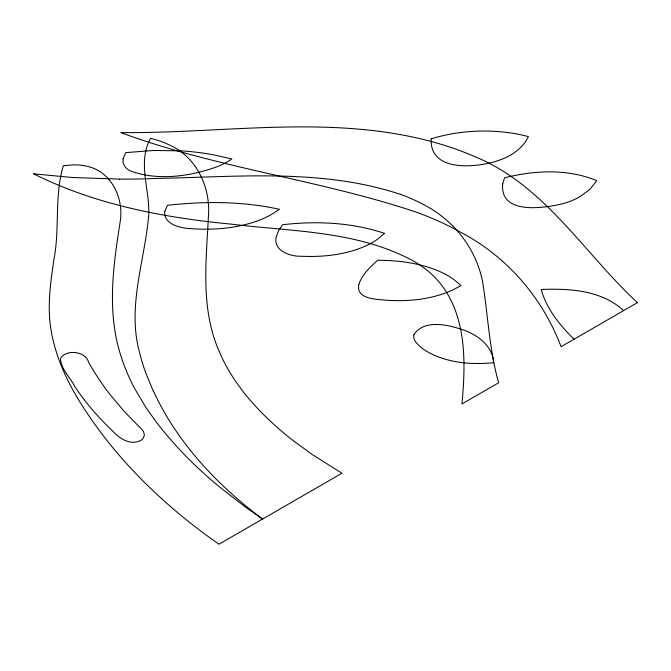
<?xml version="1.0" encoding="UTF-8"?>
<svg xmlns="http://www.w3.org/2000/svg" width="671" height="671" viewBox="0 0 671 671"><rect width="100%" height="100%" fill="white"/><g stroke="black" fill="none" stroke-linecap="round" stroke-linejoin="round"><path stroke-width="1.01" d="M119.69 179.123L72.359 177.496L33.55 173.806C94.972 204.563 163.489 217.664 231.378 224.148C292.413 231.621 357.442 230.749 412.942 260.751A140.7 81.233 0 0 1 428.215 271.134C466.806 303.686 466.387 357.844 461.933 403.959L498.62 382.772C489.578 350.849 488.119 317.5 483.103 284.856C477.526 249.947 453.789 219.442 422.235 203.917A154.85 89.402 0 0 0 402.097 194.934C323.867 168.346 239.606 176.8 158.499 178.385A482.365 278.49 0 0 1 119.69 179.123M262.613 519.035L244.949 506.689L220.491 487.767A667.083 385.137 0 0 1 155.689 421.212L146.077 407.725L134.494 388.274A497.547 287.255 0 0 1 119.136 349.985C107.142 307.788 113.625 263.535 120.285 221.044C123.799 198.18 111.369 171.541 87.347 166.366A32.049 18.503 0 0 0 78.692 164.991L72.653 164.856L63.3 165.796C54.099 196.544 60.063 229.113 53.755 260.331C50.585 282.642 47.314 305.372 50.702 327.859C55.383 358.817 69.742 387.402 87.096 413.118A844.152 487.364 0 0 0 134.192 471.856C159.824 498.863 188.442 522.961 218.981 544.223L341.942 473.231L312.384 454.661L292.405 440.025A473.676 273.474 0 0 1 243.758 392.51L235.773 381.556A410.585 237.048 0 0 1 217.991 348.568C200.671 306.815 206.232 260.801 208.379 216.918C210.887 188.903 197.593 158.515 171.482 145.984A76.184 43.984 0 0 0 158.096 140.457L150.564 138.31C136.188 164.361 152.065 193.382 148.157 220.826C143.426 264.651 127.28 308.71 139.677 352.871A463.686 267.704 0 0 0 145.607 372.472L153.231 391.025M623.569 310.639C601.895 290.216 569.486 288.396 541.262 289.453C546.488 309.063 559.95 325.167 573.982 339.266M262.529 519.069A623.695 360.084 0 0 1 153.407 391M164.722 211.617C163.724 223.619 178.536 227.57 187.922 228.442C211.029 230.379 234.791 228.878 256.8 221.128A86.374 49.864 0 0 0 271.126 214.67L279.471 209.302C242.751 201.199 204.663 201.157 167.423 205.301L164.722 211.617M123.053 158.842L123.12 162.667L124.621 166.14A23.326 13.47 0 0 0 129.444 170.543C157.735 181.497 191.755 176.364 219.534 165.804A79.455 45.871 0 0 0 231.872 158.926L213.16 154.758A163.238 94.25 0 0 0 180.684 150.832L153.642 150.472L125.771 152.627L123.053 158.842M413.781 334.879C413.042 338.276 415.055 341.48 417.312 343.846A61.262 35.37 0 0 0 426.79 351.411C446.861 362.969 471.017 364.915 493.663 362.734C493.21 352.216 486.374 343.099 477.92 337.328A63.46 36.637 0 0 0 465.632 330.761C450.451 325.309 424.391 318.163 413.781 334.879M431.193 138.889C429.373 173.126 477.911 167.675 498.922 160.327A61.749 35.647 0 0 0 510.572 155.051C518.062 150.723 524.688 144.525 528.371 136.599C514.699 132.959 500.558 131.256 486.416 131.055A110.279 63.67 0 0 0 431.193 138.889M502.713 183.862C499.652 215.416 544.542 208.111 563.187 203.598A63.133 36.452 0 0 0 579.887 196.737L589.708 189.541L596.796 180.675C567.674 168.572 534.628 170.249 504.575 177.815L502.713 183.862M60.465 358.566C60.927 369.218 70.396 377.538 74.917 386.756C85.645 402.759 98.268 417.463 112.275 430.665C118.943 438.096 129.31 445.368 139.652 440.897A10.342 5.972 0 0 0 142.755 438.951L144.382 435.412L143.787 432.325L142.546 430.17L124.311 411.524L109.658 394.078A539.258 311.336 0 0 1 88.597 362.197C85.485 350.992 65.766 348.979 60.465 358.566M358.8 284.588C355.898 298.88 375.584 299.241 384.978 300.096C404.303 301.623 424.072 300.155 442.55 294.024A79.346 45.804 0 0 0 460.943 285.452L453.982 279.597A83.204 48.035 0 0 0 441.342 272.25C421.455 263.166 399.32 260.373 377.647 260.256C370.098 267.142 361.954 274.548 358.8 284.588M276.326 236.528C272.745 250.711 290.157 256.657 301.287 256.247C322.785 257.194 344.886 254.997 364.789 246.366A77.735 44.882 0 0 0 377.588 239.17L384.584 233.349C351.822 222.453 316.561 220.725 282.449 224.76L278.499 230.832L276.326 236.528M637.45 302.621L561.099 346.706C543.015 299.031 508.467 258.05 463.418 233.776A281.367 162.449 0 0 0 416.85 212.338C319.849 179.736 216.985 168.236 120.814 132.59C227.494 133.613 336.842 113.055 441.166 144.315A234.573 135.433 0 0 1 474.573 156.553C544.6 184.986 583.955 253.261 637.45 302.621"/></g></svg>
